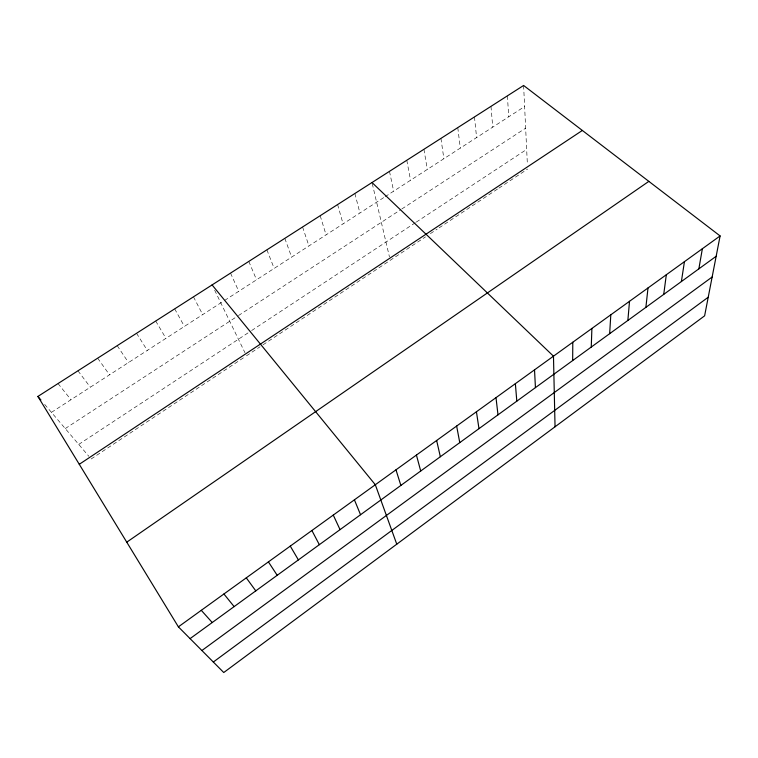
<?xml version="1.0" encoding="UTF-8"?>
<svg xmlns="http://www.w3.org/2000/svg" width="758" height="758" viewBox="0 0 758 758"><rect width="100%" height="100%" fill="white"/><g stroke="black" fill="none" stroke-linecap="round" stroke-linejoin="round"><path stroke-width="0.57" stroke-dasharray="3.79 2.84" d="M91.14 458.988L245.488 356.468M246.464 355.815L260.07 346.776M262.988 344.843L425.541 236.856M430.392 233.635L437.186 229.124M439.109 227.855L497.959 188.751M498.887 188.136L527.606 169.062M78.737 444.406L250.68 331.161M251.628 330.545L415.346 222.719M416.284 222.094L526.668 149.402M65.254 428.573L237.472 316.2M238.438 315.574L400.84 209.606M401.816 208.971L525.645 128.168M51.44 412.352L223.638 301.059M224.586 300.452L384.192 197.298M385.13 196.682L524.612 106.537M44.675 404.393L88.847 456.288M58.015 383.557L70.987 399.722M77.941 370.804L90.335 387.205M97.668 358.174L109.512 374.822M117.196 345.667L128.5 362.551M136.544 333.283L147.308 350.395M155.703 321.022L165.945 338.352M174.681 308.866L184.402 326.423M193.47 296.833L202.689 314.598M214.656 290.2L244.976 352.745M230.527 273.117L238.751 291.29M248.795 261.415L256.545 279.797M266.892 249.837L274.169 268.408M284.819 238.353L291.631 257.123M302.575 226.983L308.932 245.933M320.179 215.717L326.082 234.847M337.613 204.556L343.08 223.866M354.886 193.498L359.917 212.979M372.263 183.626L389.451 256.934M389.479 171.346L393.658 191.177M406.79 160.26L410.552 180.262M423.94 149.279L427.285 169.441M440.938 138.401L443.875 158.725M457.775 127.619L460.305 148.104M474.461 116.94L476.602 137.577M490.985 106.357L492.747 127.136M507.377 95.868L508.751 116.789M523.607 85.474L527.397 164.742"/><path stroke-width="1.14" d="M572.669 360.562L572.792 342.237M591.259 347.05L591.894 328.451M609.659 333.681L610.806 314.807M627.87 320.445L629.51 301.305M645.892 307.341L648.005 287.955M663.733 294.379L666.32 274.747M681.385 281.55L684.436 261.671M698.857 268.853L702.363 248.738M720.1 235.937L704.618 315.83L223.752 672.526L178.386 626.847L37.9 396.443L523.607 85.474L720.1 235.937L178.386 626.847M213.32 662.028L708.218 297.231M201.893 650.525L712.141 277.011M190.078 638.624L716.158 256.28M126.757 542.169L648.848 181.37M79.277 464.303L582.343 130.452M372.007 182.536L553.473 356.175L555.045 426.782M201.287 610.323L212.231 622.526M37.9 396.443L40.913 399.978M212.088 284.923L375.314 484.741L396.766 544.187M223.923 593.997L234.127 606.608M246.293 577.852L255.787 590.87M268.417 561.886L277.201 575.303M290.276 546.111L298.387 559.906M311.898 530.505L319.336 544.68M333.274 515.08L340.048 529.624M354.412 499.825L360.543 514.729M395.979 469.827L400.868 485.423M416.426 455.075L420.709 471.002M436.646 440.483L440.341 456.733M456.648 426.053L459.765 442.625M476.431 411.774L478.98 428.658M495.997 397.647L497.997 414.834M515.364 383.681L516.814 401.153M534.523 369.857L535.442 387.622"/></g></svg>
